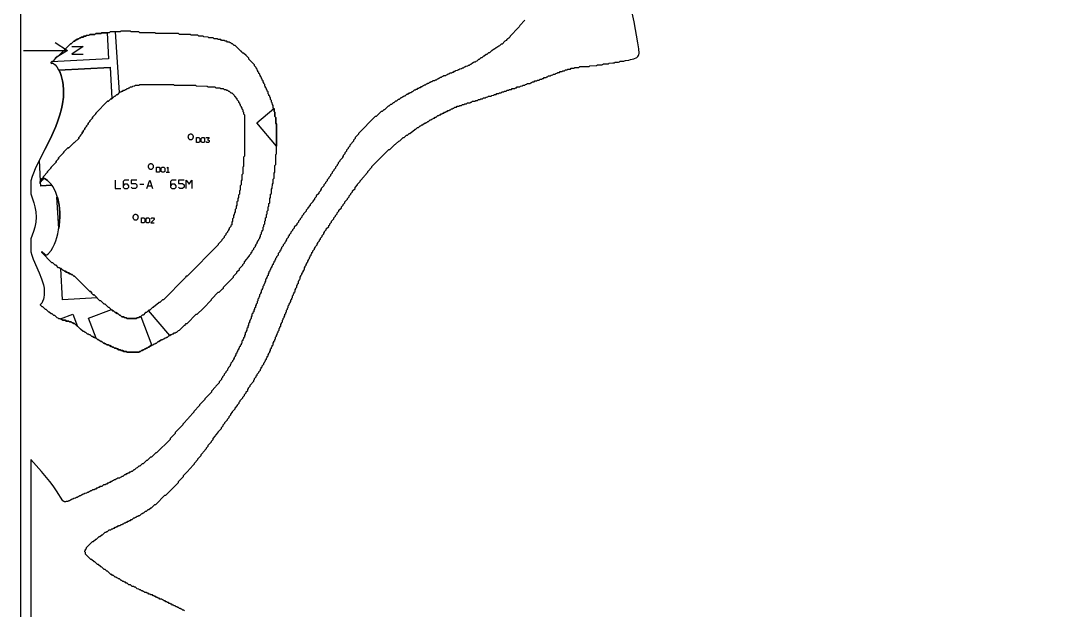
# Model space of a CAD drawing. Header units: millimetres. Extents: x 0 to 1219, y 0 to 1240.
# Drawn here: x 0 to 610, y 620 to 969 of the extents above; entities that cross this region are included whole.
import ezdxf

# ---------------------------------------------------------------- set-up
doc = ezdxf.new("R2010")
doc.units = ezdxf.units.MM
for name, color, linetype in [('CUT_DOWEL_3.2', 2, 'Continuous'), ('CUT_OUTER', 1, 'Continuous'), ('ENGRAVE_BLDG_BOX', 5, 'Continuous'), ('ENGRAVE_BLDG_FOOTPRINT', 8, 'Continuous'), ('ENGRAVE_NEXT', 3, 'Continuous'), ('ENGRAVE_NORTH', 2, 'Continuous'), ('ENGRAVE_SITE_BOUNDARY', 6, 'Continuous'), ('ENGRAVE_TEXT', 2, 'Continuous'), ('SHEET_EDGE', 7, 'Continuous')]:
    doc.layers.add(name, color=color, linetype=linetype)

msp = doc.modelspace()

# ---------------------------------------------------------------- linework, layer by layer
at = {"layer": 'CUT_DOWEL_3.2'}
for points in [[(100.69, 898.33), (100.9, 898.35), (101.11, 898.39), (101.31, 898.45), (101.49, 898.55), (101.67, 898.66), (101.83, 898.8), (101.96, 898.96), (102.08, 899.13), (102.17, 899.32), (102.24, 899.52), (102.28, 899.72), (102.29, 899.93), (102.28, 900.14), (102.24, 900.35), (102.17, 900.54), (102.08, 900.73), (101.96, 900.91), (101.83, 901.06), (101.67, 901.2), (101.49, 901.32), (101.31, 901.41), (101.11, 901.48), (100.9, 901.52), (100.69, 901.53), (100.49, 901.52), (100.28, 901.48), (100.08, 901.41), (99.89, 901.32), (99.72, 901.2), (99.56, 901.06), (99.42, 900.91), (99.31, 900.73), (99.22, 900.54), (99.15, 900.35), (99.11, 900.14), (99.09, 899.93), (99.11, 899.72), (99.15, 899.52), (99.22, 899.32), (99.31, 899.13), (99.42, 898.96), (99.56, 898.8), (99.72, 898.66), (99.89, 898.55), (100.08, 898.45), (100.28, 898.39), (100.49, 898.35), (100.69, 898.33)], [(77.1, 880.82), (77.31, 880.83), (77.51, 880.87), (77.71, 880.94), (77.9, 881.03), (78.07, 881.15), (78.23, 881.29), (78.37, 881.44), (78.48, 881.62), (78.58, 881.81), (78.64, 882), (78.68, 882.21), (78.7, 882.42), (78.68, 882.63), (78.64, 882.83), (78.58, 883.03), (78.48, 883.22), (78.37, 883.39), (78.23, 883.55), (78.07, 883.69), (77.9, 883.8), (77.71, 883.9), (77.51, 883.96), (77.31, 884), (77.1, 884.02), (76.89, 884), (76.68, 883.96), (76.49, 883.9), (76.3, 883.8), (76.12, 883.69), (75.97, 883.55), (75.83, 883.39), (75.71, 883.22), (75.62, 883.03), (75.55, 882.83), (75.51, 882.63), (75.5, 882.42), (75.51, 882.21), (75.55, 882), (75.62, 881.81), (75.71, 881.62), (75.83, 881.44), (75.97, 881.29), (76.12, 881.15), (76.3, 881.03), (76.49, 880.94), (76.68, 880.87), (76.89, 880.83), (77.1, 880.82)], [(68.1, 850.82), (68.31, 850.83), (68.51, 850.87), (68.71, 850.94), (68.9, 851.03), (69.07, 851.15), (69.23, 851.29), (69.37, 851.44), (69.48, 851.62), (69.58, 851.81), (69.64, 852), (69.68, 852.21), (69.7, 852.42), (69.68, 852.63), (69.64, 852.83), (69.58, 853.03), (69.48, 853.22), (69.37, 853.39), (69.23, 853.55), (69.07, 853.69), (68.9, 853.8), (68.71, 853.9), (68.51, 853.96), (68.31, 854), (68.1, 854.02), (67.89, 854), (67.68, 853.96), (67.49, 853.9), (67.3, 853.8), (67.12, 853.69), (66.97, 853.55), (66.83, 853.39), (66.71, 853.22), (66.62, 853.03), (66.55, 852.83), (66.51, 852.63), (66.5, 852.42), (66.51, 852.21), (66.55, 852), (66.62, 851.81), (66.71, 851.62), (66.83, 851.44), (66.97, 851.29), (67.12, 851.15), (67.3, 851.03), (67.49, 850.94), (67.68, 850.87), (67.89, 850.83), (68.1, 850.82)]]:
    msp.add_lwpolyline(points, close=True, dxfattribs=at)
at = {"layer": 'CUT_OUTER'}
msp.add_lwpolyline([(298.49, 969), (295.5, 965.83), (295.25, 965.5), (295.05, 965), (294.61, 964.5), (290, 959.79), (289.77, 959.5), (289.59, 959), (289, 958.37), (288.5, 957.9), (288, 957.72), (287.77, 957.5), (287.5, 956.96), (287, 956.74), (286.72, 956.5), (285, 954.86), (284.5, 954.71), (283.5, 953.82), (283, 953.69), (282, 952.8), (281.5, 952.67), (280.5, 951.78), (280, 951.66), (279, 950.77), (278.5, 950.66), (277.5, 949.75), (277, 949.65), (276, 948.74), (275.5, 948.64), (274.5, 947.73), (274, 947.64), (273, 946.72), (272.5, 946.63), (271.5, 945.72), (271, 945.63), (270, 944.72), (269.5, 944.63), (269, 944.2), (268.5, 944.12), (268, 943.68), (267.5, 943.61), (266.5, 942.7), (266, 942.62), (265.5, 942.18), (265, 942.11), (264.5, 941.69), (263.5, 941.59), (263, 941.15), (262.5, 941.1), (262, 940.65), (261.5, 940.6), (261, 940.16), (260, 940.08), (259.5, 939.63), (259, 939.58), (258.86, 939.5), (258.5, 939.14), (257.5, 939.07), (257, 938.62), (256.5, 938.57), (256, 938.12), (255.38, 938), (255, 937.62), (254, 937.56), (253.5, 937.1), (253, 937.07), (252.5, 936.6), (251.89, 936.5), (251.5, 936.11), (250.5, 936.05), (250, 935.59), (249.41, 935.5), (249, 935.09), (248.5, 935.06), (248, 934.59), (247.5, 934.56), (247, 934.09), (246.5, 934.05), (246, 933.59), (245.5, 933.55), (245, 933.09), (244, 933.04), (243.5, 932.57), (242.93, 932.5), (242.5, 932.07), (242, 932.05), (241.5, 931.57), (241, 931.54), (240.5, 931.07), (240, 931.04), (239.5, 930.57), (239, 930.54), (238.5, 930.06), (238, 930.04), (237.5, 929.56), (237, 929.54), (236.5, 929.06), (236, 929.04), (235.5, 928.56), (235, 928.54), (234.5, 928.06), (234, 928.04), (233.5, 927.55), (233, 927.53), (232, 926.56), (231.5, 926.54), (231, 926.05), (230.5, 926.03), (230, 925.55), (229.5, 925.53), (229, 925.05), (228.5, 925.03), (227.5, 924.05), (227, 924.03), (226.5, 923.55), (226, 923.53), (225.5, 923.04), (225, 923.03), (224, 922.04), (223.5, 922.03), (222.5, 921.04), (221.97, 921), (221, 920.04), (220.5, 920.03), (219.5, 919.04), (219, 919.02), (218, 918.04), (217.5, 918.02), (215.5, 916.04), (215, 916.02), (214, 915.04), (213.48, 915), (210.5, 912.04), (209.98, 912), (200, 902.02), (199.97, 901.5), (198, 899.52), (197.97, 899), (196.98, 898), (196.97, 897.5), (195.98, 896.5), (195.97, 896), (194.98, 895), (194.97, 894.5), (193.98, 893.5), (193.97, 893), (192.98, 892), (192.97, 891.5), (191.98, 890.5), (191.97, 890), (190.98, 889), (190.97, 888.5), (190.48, 888), (190.47, 887.5), (188.98, 886), (188.97, 885.5), (187.98, 884.5), (187.97, 884), (187.48, 883.5), (187.47, 883), (186.5, 882.03), (186.47, 881.5), (185.48, 880.5), (185.47, 880), (184.48, 879), (184.47, 878.5), (183.48, 877.5), (183.47, 877), (182.48, 876), (182.47, 875.5), (181.48, 874.5), (181.47, 874), (180.48, 873), (180.47, 872.5), (179.48, 871.5), (179.47, 871), (177.98, 869.5), (177.97, 869), (177.48, 868.5), (177.47, 868), (176.48, 867), (176.47, 866.5), (174.98, 865), (174.97, 864.5), (173.98, 863.5), (173.97, 863), (172.98, 862), (172.97, 861.5), (171.48, 860), (171.47, 859.5), (169.98, 858), (169.97, 857.5), (168.98, 856.5), (168.97, 856), (167.48, 854.5), (167.47, 854), (166.48, 853), (166.47, 852.5), (165.48, 851.5), (165.47, 851), (164.48, 850), (164.47, 849.5), (163.48, 848.5), (163.47, 848), (162, 846.52), (161.97, 846), (160.98, 845), (160.97, 844.5), (159.98, 843.5), (159.97, 843), (158.98, 842), (158.97, 841.5), (158.48, 841), (158.47, 840.5), (157.48, 839.5), (157.47, 839), (156.98, 838.5), (156.97, 838), (156.48, 837.5), (156.47, 837), (155.5, 836.03), (155.47, 835.5), (154.48, 834.5), (154.47, 834), (153.98, 833.5), (153.97, 833), (153.48, 832.5), (153.47, 832), (152.49, 831), (152.47, 830), (151.48, 829), (151.47, 828.5), (150.98, 828), (150.97, 827.5), (150.48, 827), (150.47, 826.5), (149.98, 826), (149.97, 825.5), (149.48, 825), (149.47, 824.5), (148.98, 824), (148.97, 823.5), (148.48, 823), (148.47, 822.5), (147.98, 822), (147.97, 821.5), (147.48, 821), (147.47, 820.5), (147, 820.03), (146.97, 819.5), (146.48, 819), (146.47, 818), (146, 817.53), (145.97, 817), (145.48, 816.5), (145.47, 816), (144.98, 815.5), (144.97, 814.5), (144.48, 814), (144.47, 813), (144, 812.53), (143.97, 812), (143.48, 811.5), (143.47, 810.5), (143, 810.03), (142.97, 809.5), (142.48, 809), (142.47, 808), (142, 807.53), (141.97, 807), (141.48, 806.5), (141.47, 805.5), (141, 805.03), (140.97, 804.5), (140.48, 804), (140.47, 803), (139.98, 802.5), (139.97, 801.5), (139.5, 801.04), (139.47, 800.5), (138.98, 800), (138.97, 799), (138.5, 798.53), (138.47, 798), (137.98, 797.5), (137.97, 796.5), (137.5, 796.03), (137.47, 795.5), (136.98, 795), (136.97, 794), (136.48, 793.5), (136.47, 792.5), (136, 792.04), (135.97, 791.5), (135.48, 791), (135.47, 790), (134.98, 789.5), (134.97, 788.5), (134.48, 788), (134.47, 787), (133.98, 786.5), (133.97, 785.5), (133.5, 785.04), (133.47, 784.5), (132.98, 784), (132.97, 783), (132.48, 782.5), (132.46, 781.5), (132, 781.04), (131.97, 780.5), (131.48, 780), (131.47, 779.5), (130.98, 779), (130.96, 778), (130.5, 777.54), (130.47, 777), (129.98, 776.5), (129.97, 776), (129.48, 775.5), (129.47, 775), (128.98, 774.5), (128.97, 774), (128.48, 773.5), (128.47, 773), (127.98, 772.5), (127.97, 772), (127.48, 771.5), (127.47, 771), (126.98, 770.5), (126.97, 770), (126.48, 769.5), (126.47, 769), (125.98, 768.5), (125.97, 768), (125.48, 767.5), (125.46, 767), (124.48, 766), (124.47, 765.5), (123.98, 765), (123.96, 764.5), (122.98, 763.5), (122.97, 763), (122.48, 762.5), (122.46, 762), (121.5, 761.03), (121.47, 760.5), (120.48, 759.5), (120.47, 759), (119.48, 758), (119.47, 757.5), (118.98, 757), (118.96, 756.5), (117.5, 755.03), (117.47, 754.5), (115.5, 752.53), (115.47, 752), (113, 749.53), (112.97, 749), (109, 745.02), (108.97, 744.5), (106, 741.52), (105.97, 741), (102.5, 737.52), (102.47, 737), (99.5, 734.02), (99.47, 733.5), (96, 730.03), (95.97, 729.5), (91.5, 725.03), (91.46, 724.5), (88.5, 721.53), (88.46, 721), (80.5, 713.05), (79.96, 713), (77.5, 710.55), (76.96, 710.5), (75, 708.55), (74.46, 708.5), (72.5, 706.56), (72, 706.53), (70.5, 705.06), (70, 705.04), (69, 704.06), (68.5, 704.04), (67.5, 703.06), (66.95, 703), (66, 702.06), (65.5, 702.04), (65, 701.56), (64.5, 701.54), (64, 701.06), (63.5, 701.04), (63, 700.55), (62.5, 700.53), (62, 700.05), (61.5, 700.03), (60.5, 699.06), (60, 699.04), (59.5, 698.56), (58.94, 698.5), (58.5, 698.06), (57.5, 698.03), (57, 697.55), (56.5, 697.53), (56, 697.05), (55.5, 697.04), (55, 696.56), (54.5, 696.54), (54, 696.06), (53.5, 696.04), (53, 695.56), (52.5, 695.54), (52, 695.06), (51.5, 695.04), (51, 694.56), (50.44, 694.5), (50, 694.06), (49, 694.03), (48, 693.07), (47, 693.04), (46.5, 692.56), (46, 692.54), (45.5, 692.06), (45, 692.04), (44.5, 691.57), (43.93, 691.5), (43.5, 691.07), (42.5, 691.04), (42, 690.57), (41.5, 690.54), (41, 690.07), (40.5, 690.05), (40, 689.58), (39.42, 689.5), (39, 689.08), (38, 689.04), (37.5, 688.58), (37, 688.55), (36.5, 688.09), (36, 688.06), (35.5, 687.59), (35, 687.56), (34.5, 687.1), (34, 687.07), (33.5, 686.61), (33, 686.58), (32.5, 686.14), (31.5, 686.07), (31, 685.64), (30.5, 685.59), (30, 685.17), (29.5, 685.12), (29, 684.72), (28.5, 684.65), (28.19, 684.5), (28, 684.31), (27, 684.21), (26.5, 684.04), (26, 684.02), (25.5, 684.17), (25, 684.68), (21.31, 690.5), (19.19, 693.5), (17.28, 696), (12.3, 702), (6, 709.02), (6, 6)], dxfattribs=at)
msp.add_lwpolyline([(6, 873.01), (6, 866.17), (7.77, 861.01), (8.47, 858.51), (8.97, 855.51), (9.12, 852.51), (8.93, 849.51), (8.37, 846.51), (7.63, 844.01), (6, 839.62), (6, 831.85), (6.57, 830.01), (7.5, 827.56), (11.04, 819.51), (12.43, 816.01), (13.48, 812.51), (13.87, 810.51), (14.05, 809.01), (14.05, 806.51), (13.84, 805.01), (13.59, 804.01), (13, 802.49), (12.5, 801.6), (12, 801.03), (11.5, 800.86), (11.49, 800.51), (12.5, 799.5), (13, 799.5), (14.5, 798), (15, 797.99), (16.5, 796.5), (17, 796.49), (18, 795.5), (18.5, 795.49), (19.5, 794.5), (20, 794.49), (21.5, 793), (22, 792.99), (22.5, 792.5), (23.5, 792.49), (23.98, 792.01), (24.5, 791.99), (25, 791.5), (26.5, 791.48), (27, 790.99), (28.5, 790.98), (29, 790.49), (30, 790.47), (30.5, 789.99), (31, 789.97), (31.5, 789.49), (32, 789.47), (34.98, 786.51), (35.5, 786.48), (37, 785), (37.5, 784.99), (38, 784.49), (38.5, 784.48), (39.48, 783.51), (40, 783.49), (40.5, 782.99), (41, 782.98), (42, 782), (42.5, 781.99), (43, 781.49), (43.5, 781.49), (44, 780.99), (44.5, 780.98), (45.5, 780), (46, 779.99), (46.5, 779.5), (47, 779.49), (47.5, 778.99), (48, 778.99), (49, 778), (49.5, 777.99), (49.98, 777.51), (50.5, 777.49), (51, 777), (52, 776.99), (52.48, 776.51), (53, 776.49), (53.5, 776), (54, 775.99), (54.5, 775.5), (55, 775.49), (55.5, 775), (56.5, 774.99), (56.98, 774.51), (57.5, 774.49), (58, 774), (59, 773.99), (59.5, 773.5), (60.5, 773.49), (61, 773), (62.5, 772.99), (63, 772.5), (70, 772.5), (70.5, 772.99), (71, 773), (71.5, 773.49), (72, 773.5), (72.5, 773.99), (73, 774), (73.5, 774.49), (74, 774.5), (74.5, 774.99), (75.02, 775.01), (75.5, 775.49), (76, 775.5), (77, 776.49), (77.5, 776.5), (78, 776.99), (78.5, 777), (79, 777.49), (79.5, 777.5), (80, 777.99), (80.5, 778), (81.5, 778.98), (82, 778.99), (82.5, 779.49), (83, 779.49), (83.5, 779.99), (84, 780), (84.5, 780.49), (85, 780.5), (85.5, 780.99), (86, 781), (86.5, 781.49), (87, 781.5), (88, 782.48), (88.5, 782.49), (89, 782.99), (89.5, 782.99), (90, 783.49), (90.5, 783.5), (91, 783.99), (91.5, 784), (92, 784.49), (92.5, 784.5), (93.5, 785.49), (94.02, 785.51), (97, 788.48), (97.5, 788.49), (97.53, 789.01), (98, 789.48), (98.52, 789.51), (104, 794.98), (104.52, 795.01), (108.02, 798.51), (113, 803.49), (113.03, 804.01), (117, 807.98), (117.52, 808.01), (119.5, 809.99), (120.02, 810.51), (120.03, 811.01), (126, 816.99), (126.03, 817.51), (128, 819.49), (128.03, 820.01), (129.52, 821.51), (129.53, 822.01), (131.5, 823.99), (131.53, 824.51), (132.52, 825.51), (132.53, 826.01), (134.02, 827.51), (134.03, 828.01), (135.52, 829.51), (135.53, 830.01), (136.52, 831.01), (136.53, 831.51), (137.02, 832.01), (137.03, 832.51), (138, 833.49), (138.03, 834.01), (139.02, 835.01), (139.03, 835.51), (139.52, 836.01), (139.53, 836.51), (140.02, 837.01), (140.03, 837.51), (140.52, 838.01), (140.53, 838.51), (141.02, 839.01), (141.03, 839.51), (141.52, 840.01), (141.52, 840.51), (142.01, 841.01), (142.03, 842.01), (142.51, 842.51), (142.53, 843.51), (143, 843.98), (143.03, 844.51), (143.51, 845.01), (143.53, 846.51), (144.01, 847.01), (144.03, 848.01), (144.51, 848.51), (144.53, 850.01), (145.01, 850.51), (145.03, 852.01), (145.51, 852.51), (145.53, 854.01), (146.01, 854.51), (146.03, 856.01), (146.51, 856.51), (146.53, 858.51), (147.01, 859.01), (147.03, 860.51), (147.51, 861.01), (147.53, 863.51), (148.01, 864.01), (148.03, 866.01), (148.51, 866.51), (148.53, 869.01), (149.01, 869.51), (149.03, 872.01), (149.51, 872.51), (149.53, 875.01), (150.01, 875.51), (150.03, 878.51), (150.51, 879.01), (150.53, 883.01), (151.01, 883.51), (151.03, 889.51), (151.51, 890.01), (151.51, 907.51), (151.03, 908.01), (151.01, 911.51), (150.53, 912.01), (150.51, 914.51), (150.03, 915.01), (150.01, 916.51), (149.53, 917.01), (149.51, 918.51), (149.03, 919.01), (149.01, 920.01), (148.53, 920.51), (148.51, 921.51), (148.03, 922.01), (148.01, 923.01), (147.52, 923.51), (147.52, 924.01), (147.03, 924.51), (147, 925.04), (146.53, 925.51), (146.51, 926.51), (146.03, 927.01), (146.02, 927.51), (145.53, 928.01), (145.52, 928.51), (145.03, 929.01), (145, 929.54), (144.53, 930.01), (144.52, 931.01), (144.03, 931.51), (144.02, 932.01), (143.53, 932.51), (143.52, 933.01), (143.03, 933.51), (143.02, 934.01), (142.53, 934.51), (142.52, 935.01), (142.03, 935.51), (142, 936.04), (141.53, 936.51), (141.52, 937.01), (141.03, 937.51), (141.02, 938.01), (140.53, 938.51), (140.52, 939.01), (140.03, 939.51), (140.02, 940.01), (139.53, 940.51), (139.52, 941.01), (138.53, 942.01), (138.5, 942.53), (135.03, 946.01), (135.02, 946.51), (133.5, 948.04), (132, 949.53), (131.5, 949.55), (131.04, 950.01), (131.02, 950.51), (130.5, 950.54), (127.02, 954.01), (126.5, 954.04), (125.5, 955.03), (125, 955.04), (124.53, 955.51), (124, 955.54), (123.5, 956.03), (122.5, 956.04), (122, 956.53), (121, 956.54), (120.5, 957.03), (119, 957.05), (118.5, 957.53), (117, 957.55), (116.5, 958.03), (114.5, 958.05), (114, 958.53), (111.5, 958.55), (111, 959.03), (108.5, 959.06), (108, 959.53), (105.5, 959.56), (105, 960.03), (101, 960.06), (100.5, 960.53), (94, 960.57), (93.5, 961.04), (80, 961.08), (79.5, 961.54), (70.5, 961.57), (70, 962.04), (65.5, 962.07), (65, 962.54), (59.5, 962.53), (59, 962.06), (53, 962.03), (52.5, 961.56), (48, 961.53), (47.5, 961.05), (44.5, 961.03), (44, 960.54), (41, 960.52), (40.5, 960.04), (39, 960.02), (38.5, 959.53), (37.5, 959.52), (37, 959.03), (36, 959.02), (35.5, 958.53), (34.98, 958.51), (34.5, 958.03), (34, 958.02), (33.5, 957.53), (33, 957.52), (32, 956.53), (31.49, 956.51), (30, 955.03), (29.49, 955.01), (22, 947.53), (21.49, 947.51), (21.48, 947.01), (20.5, 946.03), (20, 946.02), (19.98, 945.51), (19, 944.53), (18.5, 944.52), (17.99, 944.01), (18, 943.18), (18.5, 943.47), (19, 943.59), (19.5, 943.43), (20.5, 942.57), (21.5, 941.31), (22.5, 939.71), (23.34, 938.01), (24, 936.33), (24.5, 934.71), (24.9, 933.01), (25.22, 931.01), (25.46, 927.51), (25.44, 925.51), (25.32, 923.51), (24.8, 919.51), (24.19, 916.51), (23.27, 913.01), (22.14, 909.51), (20.82, 906.01), (19.31, 902.51), (17.65, 899.01), (11, 885.98), (8.61, 881.01), (7.56, 878.51), (6.84, 876.51), (6.12, 874.01), (6, 873.46), (6, 873.01)], close=True, dxfattribs=at)
at = {"layer": 'ENGRAVE_BLDG_BOX'}
for points in [[(52.13, 946.17), (18.27, 944.28), (18.5, 944.52), (19, 944.53), (19.98, 945.51), (20, 946.02), (20.5, 946.03), (21.48, 947.01), (21.49, 947.51), (22, 947.53), (29.49, 955.01), (30, 955.03), (31.49, 956.51), (32, 956.53), (33, 957.52), (33.5, 957.53), (34, 958.02), (34.5, 958.03), (34.98, 958.51), (35.5, 958.53), (36, 959.02), (37, 959.03), (37.5, 959.52), (38.5, 959.53), (39, 960.02), (40.5, 960.04), (41, 960.52), (44, 960.54), (44.5, 961.03), (47.5, 961.05), (48, 961.53), (51.28, 961.55), (52.13, 946.17)], [(11.14, 886.25), (17.65, 899.01), (19.31, 902.51), (20.82, 906.01), (22.14, 909.51), (23.27, 913.01), (24.19, 916.51), (24.8, 919.51), (25.32, 923.51), (25.44, 925.51), (25.46, 927.51), (25.22, 931.01), (24.9, 933.01), (24.5, 934.71), (24, 936.33), (23.34, 938.01), (22.57, 939.57), (53.07, 941.26), (54.1, 922.65), (54, 922.55), (53.47, 922.51), (52, 921.05), (51.5, 921.03), (44.5, 914.04), (44.47, 913.51), (42.5, 911.53), (42.47, 911.01), (40.98, 909.51), (40.97, 909.01), (40, 908.03), (39.97, 907.51), (38.98, 906.51), (38.97, 906.01), (37.98, 905.01), (37.97, 904.51), (36.98, 903.51), (36.97, 903.01), (36.48, 902.51), (36.47, 902.01), (35.48, 901.01), (35.47, 900.51), (34.48, 899.51), (34.47, 899.01), (32, 896.54), (31.48, 896.51), (28.5, 893.53), (27.98, 893.51), (25.5, 891.02), (25.48, 890.51), (22.49, 887.51), (22.48, 887.01), (20.99, 885.51), (20.98, 885.01), (18, 882.02), (17.99, 881.51), (15.99, 879.51), (15.99, 879.01), (13.5, 876.52), (13.49, 876.01), (12, 874.52), (11.99, 874.01), (11.83, 873.84), (11.14, 886.25)], [(139.85, 908.31), (149.84, 916.69), (150.01, 916.51), (150.03, 915.01), (150.51, 914.51), (150.53, 912.01), (151.01, 911.51), (151.03, 908.01), (151.51, 907.51), (151.51, 894.41), (139.85, 908.31)], [(11.99, 870.83), (11.86, 873.26), (12.1, 873.51), (12.21, 874.01), (13.33, 875.01), (13.5, 875.28), (14, 875.38), (14.5, 875.21), (16, 874.07), (17, 873.09), (18, 871.92), (18.52, 871.2), (11.99, 870.83)], [(21.51, 864.25), (21.78, 864.27), (22, 863.54), (22.46, 861.51), (22.78, 859.51), (23, 857.51), (23.13, 855.01), (23.14, 852.51), (23.03, 850.01), (22.8, 847.51), (22.54, 845.65), (21.51, 864.25)], [(24.88, 803.51), (23.85, 821.99), (24, 821.99), (25, 821), (25.5, 820.99), (26, 820.49), (26.5, 820.48), (27, 819.99), (27.5, 819.98), (28, 819.49), (28.5, 819.48), (29, 818.99), (29.5, 818.98), (30, 818.49), (30.5, 818.47), (31.5, 817.49), (32, 817.47), (40.97, 808.51), (41.5, 808.46), (41.95, 808.01), (41.98, 807.51), (42.97, 806.51), (43.5, 806.47), (45.33, 804.65), (24.88, 803.51)], [(30.93, 795.13), (33.72, 787.77), (32, 789.47), (31.5, 789.49), (31, 789.97), (30.5, 789.99), (30, 790.47), (29, 790.49), (28.5, 790.98), (27, 790.99), (26.5, 791.48), (25, 791.5), (24.5, 791.99), (23.98, 792.01), (23.63, 792.36), (30.93, 795.13)], [(40.18, 792.62), (53.73, 797.76), (54.5, 796.99), (55, 796.98), (56, 795.99), (56.5, 795.98), (57, 795.49), (57.5, 795.48), (58.48, 794.51), (59, 794.48), (60, 793.5), (61, 793.49), (61.5, 793), (62.5, 792.99), (63, 792.5), (68.5, 792.5), (69, 792.99), (70, 793), (70.5, 793.49), (71.02, 793.51), (71.13, 793.62), (77.59, 776.58), (77.5, 776.5), (77, 776.49), (76, 775.5), (75.5, 775.49), (75.02, 775.01), (74.5, 774.99), (74, 774.5), (73.5, 774.49), (73, 774), (72.5, 773.99), (72, 773.5), (71.5, 773.49), (71, 773), (70.5, 772.99), (70, 772.5), (63, 772.5), (62.5, 772.99), (61, 773), (60.5, 773.49), (59.5, 773.5), (59, 773.99), (58, 774), (57.5, 774.49), (56.98, 774.51), (56.5, 774.99), (55.5, 775), (55, 775.49), (54.5, 775.5), (54, 775.99), (53.5, 776), (53, 776.49), (52.48, 776.51), (52, 776.99), (51, 777), (50.5, 777.49), (49.98, 777.51), (49.5, 777.99), (49, 778), (48, 778.99), (47.5, 778.99), (47, 779.49), (46.5, 779.5), (46, 779.99), (45.5, 780), (44.64, 780.85), (40.18, 792.62)]]:
    msp.add_lwpolyline(points, close=True, dxfattribs=at)
at = {"layer": 'ENGRAVE_BLDG_FOOTPRINT'}
for points in [[(18.27, 944.28), (18.5, 944.52), (19, 944.53), (19.98, 945.51), (20, 946.02), (20.5, 946.03), (21.48, 947.01), (21.49, 947.51), (22, 947.53), (29.49, 955.01), (30, 955.03), (31.49, 956.51), (32, 956.53), (33, 957.52), (33.5, 957.53), (34, 958.02), (34.5, 958.03), (34.98, 958.51), (35.5, 958.53), (36, 959.02), (37, 959.03), (37.5, 959.52), (38.5, 959.53), (39, 960.02), (40.5, 960.04), (41, 960.52), (44, 960.54), (44.5, 961.03), (47.5, 961.05), (48, 961.53), (51.28, 961.55), (52.13, 946.17), (18.27, 944.28)], [(53.08, 941.04), (54.1, 922.65), (54, 922.55), (53.47, 922.51), (52, 921.05), (51.5, 921.03), (44.5, 914.04), (44.47, 913.51), (42.5, 911.53), (42.47, 911.01), (40.98, 909.51), (40.97, 909.01), (40, 908.03), (39.97, 907.51), (38.98, 906.51), (38.97, 906.01), (37.98, 905.01), (37.97, 904.51), (36.98, 903.51), (36.97, 903.01), (36.48, 902.51), (36.47, 902.01), (35.48, 901.01), (35.47, 900.51), (34.48, 899.51), (34.47, 899.01), (32, 896.54), (31.48, 896.51), (28.5, 893.53), (27.98, 893.51), (25.5, 891.02), (25.48, 890.51), (22.49, 887.51), (22.48, 887.01), (20.99, 885.51), (20.98, 885.01), (18, 882.02), (17.99, 881.51), (15.99, 879.51), (15.99, 879.01), (13.5, 876.52), (13.49, 876.01), (12, 874.52), (11.99, 874.01), (11.83, 873.84), (11.14, 886.25), (17.65, 899.01), (19.31, 902.51), (20.82, 906.01), (22.14, 909.51), (23.27, 913.01), (24.19, 916.51), (24.8, 919.51), (25.32, 923.51), (25.44, 925.51), (25.46, 927.51), (25.22, 931.01), (24.9, 933.01), (24.5, 934.71), (24, 936.33), (23.34, 938.01), (22.6, 939.5), (53.08, 941.04)], [(139.85, 908.31), (149.84, 916.69), (150.01, 916.51), (150.03, 915.01), (150.51, 914.51), (150.53, 912.01), (151.01, 911.51), (151.03, 908.01), (151.51, 907.51), (151.51, 894.41), (139.85, 908.31)], [(11.98, 871.06), (11.86, 873.26), (12.1, 873.51), (12.21, 874.01), (13.33, 875.01), (13.5, 875.28), (14, 875.38), (14.5, 875.21), (16, 874.07), (17, 873.09), (18, 871.92), (18.38, 871.38), (11.98, 871.06)], [(21.51, 864.25), (21.78, 864.27), (22, 863.54), (22.46, 861.51), (22.78, 859.51), (23, 857.51), (23.13, 855.01), (23.14, 852.51), (23.03, 850.01), (22.8, 847.51), (22.54, 845.65), (21.51, 864.25)], [(24.88, 803.51), (23.85, 821.99), (24, 821.99), (25, 821), (25.5, 820.99), (26, 820.49), (26.5, 820.48), (27, 819.99), (27.5, 819.98), (28, 819.49), (28.5, 819.48), (29, 818.99), (29.5, 818.98), (30, 818.49), (30.5, 818.47), (31.5, 817.49), (32, 817.47), (40.97, 808.51), (41.5, 808.46), (41.95, 808.01), (41.98, 807.51), (42.97, 806.51), (43.5, 806.47), (45.33, 804.65), (24.88, 803.51)], [(30.93, 795.13), (33.72, 787.77), (32, 789.47), (31.5, 789.49), (31, 789.97), (30.5, 789.99), (30, 790.47), (29, 790.49), (28.5, 790.98), (27, 790.99), (26.5, 791.48), (25, 791.5), (24.5, 791.99), (23.98, 792.01), (23.63, 792.36), (30.93, 795.13)], [(77.59, 776.58), (77.5, 776.5), (77, 776.49), (76, 775.5), (75.5, 775.49), (75.02, 775.01), (74.5, 774.99), (74, 774.5), (73.5, 774.49), (73, 774), (72.5, 773.99), (72, 773.5), (71.5, 773.49), (71, 773), (70.5, 772.99), (70, 772.5), (63, 772.5), (62.5, 772.99), (61, 773), (60.5, 773.49), (59.5, 773.5), (59, 773.99), (58, 774), (57.5, 774.49), (56.98, 774.51), (56.5, 774.99), (55.5, 775), (55, 775.49), (54.5, 775.5), (54, 775.99), (53.5, 776), (53, 776.49), (52.48, 776.51), (52, 776.99), (51, 777), (50.5, 777.49), (49.98, 777.51), (49.5, 777.99), (49, 778), (48, 778.99), (47.5, 778.99), (47, 779.49), (46.5, 779.5), (46, 779.99), (45.5, 780), (44.64, 780.85), (40.18, 792.62), (53.75, 797.74), (54.5, 796.99), (55, 796.98), (56, 795.99), (56.5, 795.98), (57, 795.49), (57.5, 795.48), (58.48, 794.51), (59, 794.48), (60, 793.5), (61, 793.49), (61.5, 793), (62.5, 792.99), (63, 792.5), (68.5, 792.5), (69, 792.99), (70, 793), (70.5, 793.49), (71.02, 793.51), (71.13, 793.62), (77.59, 776.58)]]:
    msp.add_lwpolyline(points, close=True, dxfattribs=at)
at = {"layer": 'ENGRAVE_NEXT'}
msp.add_lwpolyline([(97, 619.47), (96.5, 619.94), (95.94, 620), (95.5, 620.44), (95, 620.46), (94.5, 620.94), (94, 620.97), (93.5, 621.44), (93, 621.47), (92.5, 621.94), (92, 621.97), (91.5, 622.45), (91, 622.47), (90.5, 622.95), (90, 622.97), (89.5, 623.45), (89, 623.47), (88.5, 623.95), (88, 623.97), (87.5, 624.45), (87, 624.47), (86.5, 624.95), (86, 624.97), (85.5, 625.45), (85, 625.47), (84.5, 625.95), (84, 625.97), (83.5, 626.45), (82.5, 626.48), (82, 626.96), (81.45, 627), (81, 627.46), (80.5, 627.47), (80, 627.96), (79.5, 627.97), (79, 628.46), (78.5, 628.47), (78, 628.95), (77, 628.98), (76.5, 629.46), (76, 629.48), (75.5, 629.96), (74.95, 630), (74.5, 630.46), (73.5, 630.48), (73, 630.96), (72.5, 630.98), (72, 631.46), (71.5, 631.48), (71, 631.96), (70.46, 632), (70, 632.46), (69, 632.48), (68, 633.46), (67.5, 633.48), (67, 633.96), (66, 633.98), (65, 634.96), (64, 634.98), (63, 635.96), (62.5, 635.98), (62, 636.46), (61.5, 636.48), (61, 636.96), (60.5, 636.98), (60, 637.47), (59.5, 637.48), (58.5, 638.46), (58, 638.48), (57.5, 638.96), (57, 638.98), (56.5, 639.47), (56, 639.48), (55, 640.46), (54.5, 640.48), (54, 640.97), (53.5, 640.98), (51.5, 642.96), (51, 642.98), (50, 643.96), (49.5, 643.98), (48, 645.46), (47.47, 645.5), (46, 646.96), (45.47, 647), (44, 648.46), (43.47, 648.5), (42, 649.97), (41.5, 649.98), (38.5, 652.98), (38.48, 654), (38, 654.48), (37.99, 655), (38.48, 655.5), (38.49, 656), (38.98, 656.5), (39, 657.02), (42.48, 660.5), (43, 660.54), (44.47, 662), (45, 662.04), (46.5, 663.52), (47, 663.54), (48, 664.53), (48.5, 664.54), (50, 666.02), (50.5, 666.04), (51, 666.53), (51.5, 666.54), (52.5, 667.52), (53.5, 667.54), (53.96, 668), (54.5, 668.04), (55, 668.53), (55.5, 668.54), (56, 669.03), (56.5, 669.04), (57, 669.53), (57.5, 669.54), (58, 670.02), (59, 670.05), (59.5, 670.53), (60, 670.55), (60.5, 671.03), (61, 671.05), (61.5, 671.53), (62, 671.55), (62.5, 672.03), (63, 672.05), (63.5, 672.53), (64, 672.55), (64.5, 673.03), (65, 673.05), (65.5, 673.53), (66, 673.55), (67, 674.53), (67.5, 674.54), (68, 675.03), (68.5, 675.05), (69, 675.53), (69.5, 675.55), (70, 676.03), (70.5, 676.05), (71.5, 677.03), (72, 677.05), (72.5, 677.53), (73, 677.55), (73.96, 678.5), (74.5, 678.55), (75.5, 679.53), (76, 679.55), (77, 680.53), (77.5, 680.55), (79.5, 682.53), (80, 682.55), (85.47, 688), (86, 688.05), (93.46, 695.5), (93.5, 696.03), (96.46, 699), (96.5, 699.53), (99.46, 702.5), (99.5, 703.03), (102.96, 706.5), (102.98, 707), (104.96, 709), (105, 709.53), (106.96, 711.5), (106.98, 712), (107.97, 713), (107.98, 713.5), (109.96, 715.5), (109.98, 716), (110.97, 717), (111, 717.53), (112.96, 719.5), (112.98, 720), (113.97, 721), (113.98, 721.5), (115.47, 723), (115.5, 723.53), (116.97, 725), (117, 725.53), (118.97, 727.5), (118.98, 728), (119.97, 729), (119.98, 729.5), (120.97, 730.5), (120.98, 731), (122.47, 732.5), (122.48, 733), (123.47, 734), (123.48, 734.5), (124.47, 735.5), (124.48, 736), (125.47, 737), (125.48, 737.5), (126.97, 739), (127, 739.53), (128.47, 741), (128.48, 741.5), (129.47, 742.5), (129.48, 743), (129.97, 743.5), (129.98, 744), (131.47, 745.5), (131.48, 746), (132.47, 747), (132.48, 747.5), (133.47, 748.5), (133.5, 749.03), (134.47, 750), (134.48, 750.5), (134.97, 751), (134.98, 751.5), (135.97, 752.5), (135.98, 753), (136.97, 754), (137, 754.53), (137.97, 755.5), (137.98, 756), (138.47, 756.5), (138.48, 757), (139.47, 758), (139.48, 758.5), (139.97, 759), (139.98, 759.5), (140.97, 760.5), (141, 761.03), (141.97, 762), (141.98, 762.5), (142.47, 763), (142.48, 763.5), (142.97, 764), (142.98, 764.5), (143.97, 765.5), (143.98, 766), (144.47, 766.5), (144.48, 767), (144.97, 767.5), (144.98, 768), (145.47, 768.5), (145.48, 769), (145.97, 769.5), (145.98, 770), (146.47, 770.5), (146.48, 771), (146.97, 771.5), (146.98, 772), (147.47, 772.5), (147.5, 773.04), (147.97, 773.5), (147.98, 774.5), (148.47, 775), (148.48, 775.5), (148.97, 776), (149, 776.53), (149.47, 777), (149.48, 778), (149.97, 778.5), (149.98, 779), (150.47, 779.5), (150.5, 780.03), (150.97, 780.5), (150.98, 781.5), (151.47, 782), (151.5, 782.53), (151.97, 783), (151.98, 784), (152.47, 784.5), (152.5, 785.03), (152.97, 785.5), (152.98, 786.5), (153.47, 787), (153.5, 787.53), (153.97, 788), (153.98, 789), (154.47, 789.5), (154.5, 790.03), (154.97, 790.5), (154.98, 791.5), (155.47, 792), (155.48, 792.5), (155.97, 793), (156, 793.53), (156.47, 794), (156.48, 795), (156.97, 795.5), (157, 796.03), (157.47, 796.5), (157.48, 797.5), (157.97, 798), (158, 798.53), (158.47, 799), (158.48, 800), (158.97, 800.5), (158.98, 801), (159.47, 801.5), (159.5, 802.03), (159.97, 802.5), (159.98, 803.5), (160.47, 804), (160.5, 804.53), (160.97, 805), (160.98, 806), (161.47, 806.5), (161.48, 807), (161.97, 807.5), (162, 808.03), (162.47, 808.5), (162.48, 809.5), (162.97, 810), (163, 810.53), (163.47, 811), (163.48, 812), (163.97, 812.5), (164, 813.03), (164.47, 813.5), (164.48, 814.5), (164.97, 815), (165, 815.53), (165.47, 816), (165.49, 817), (165.97, 817.5), (165.98, 818), (166.47, 818.5), (166.48, 819), (166.97, 819.5), (166.98, 820), (167.47, 820.5), (167.5, 821.03), (167.97, 821.5), (167.99, 822.5), (168.47, 823), (168.5, 823.53), (168.97, 824), (168.98, 824.5), (169.47, 825), (169.48, 825.5), (169.97, 826), (169.98, 826.5), (170.47, 827), (170.48, 827.5), (170.97, 828), (170.98, 828.5), (171.47, 829), (171.48, 829.5), (171.97, 830), (171.98, 830.5), (172.47, 831), (172.48, 831.5), (172.98, 832), (172.98, 832.5), (173.97, 833.5), (173.98, 834), (174.47, 834.5), (174.48, 835), (175.47, 836), (175.48, 836.5), (175.97, 837), (175.98, 837.5), (176.97, 838.5), (176.98, 839), (177.47, 839.5), (177.48, 840), (178.47, 841), (178.5, 841.53), (179.47, 842.5), (179.48, 843), (179.98, 843.5), (179.99, 844), (180.97, 845), (180.98, 845.5), (182.47, 847), (182.48, 847.5), (182.97, 848), (182.98, 848.5), (183.97, 849.5), (183.98, 850), (185.47, 851.5), (185.48, 852), (186.47, 853), (186.48, 853.5), (187.47, 854.5), (187.48, 855), (188.47, 856), (188.48, 856.5), (189.97, 858), (189.98, 858.5), (190.97, 859.5), (190.98, 860), (191.97, 861), (191.98, 861.5), (193.47, 863), (193.48, 863.5), (194.47, 864.5), (194.48, 865), (195.47, 866), (195.48, 866.5), (196.47, 867.5), (196.48, 868), (197.97, 869.5), (197.98, 870), (199.47, 871.5), (199.48, 872), (200.97, 873.5), (201, 874.02), (203.47, 876.5), (203.48, 877), (205.47, 879), (205.5, 879.52), (207.97, 882), (208, 882.52), (217.98, 892.5), (218.5, 892.54), (221.48, 895.5), (222, 895.54), (223.98, 897.5), (224.5, 897.54), (226.5, 899.52), (227, 899.54), (228.5, 901.02), (229, 901.03), (230, 902.02), (230.5, 902.04), (231.5, 903.02), (232, 903.04), (233.48, 904.5), (234, 904.53), (235, 905.52), (235.5, 905.53), (236.5, 906.52), (237, 906.53), (237.5, 907.02), (238, 907.04), (239, 908.02), (239.5, 908.03), (240, 908.52), (240.5, 908.53), (241, 909.02), (241.5, 909.04), (242.5, 910.02), (243, 910.03), (243.5, 910.52), (244, 910.53), (244.5, 911.02), (245, 911.03), (245.5, 911.52), (246, 911.54), (247, 912.52), (247.5, 912.53), (248, 913.02), (248.5, 913.03), (249, 913.52), (249.5, 913.53), (250, 914.02), (250.5, 914.03), (251, 914.52), (251.5, 914.53), (252, 915.02), (252.5, 915.03), (253, 915.52), (253.5, 915.53), (254, 916.02), (254.5, 916.03), (255, 916.52), (255.5, 916.53), (256, 917.02), (256.5, 917.03), (257, 917.52), (258, 917.53), (258.5, 918.02), (259.5, 918.03), (260, 918.52), (261, 918.54), (261.5, 919.02), (262.5, 919.04), (263, 919.52), (264, 919.54), (264.5, 920.02), (266, 920.04), (266.46, 920.5), (267, 920.53), (267.5, 921.02), (269, 921.04), (269.5, 921.52), (270.5, 921.54), (271, 922.02), (272, 922.04), (272.5, 922.52), (273.5, 922.54), (274, 923.02), (275, 923.04), (275.5, 923.52), (276.5, 923.54), (277, 924.02), (278.5, 924.04), (279, 924.52), (280, 924.54), (280.5, 925.02), (281.5, 925.04), (282, 925.52), (283, 925.54), (283.5, 926.02), (284.5, 926.04), (285, 926.52), (286, 926.54), (286.5, 927.03), (287.5, 927.05), (288, 927.53), (289, 927.55), (289.5, 928.03), (290.5, 928.05), (291, 928.53), (292.5, 928.55), (292.95, 929), (293.5, 929.05), (294, 929.53), (295.5, 929.55), (296, 930.03), (297, 930.05), (297.5, 930.53), (298.5, 930.55), (298.95, 931), (299.5, 931.05), (300, 931.53), (301.5, 931.56), (301.94, 932), (302.5, 932.05), (303, 932.53), (304, 932.56), (304.5, 933.03), (305.5, 933.06), (306, 933.53), (307, 933.56), (307.5, 934.03), (308.5, 934.06), (308.94, 934.5), (309.5, 934.56), (310, 935.03), (311, 935.06), (311.44, 935.5), (312, 935.56), (312.5, 936.03), (313.5, 936.06), (314, 936.54), (315, 936.57), (315.5, 937.04), (316.5, 937.07), (316.93, 937.5), (317.5, 937.56), (318, 938.04), (319, 938.07), (319.5, 938.54), (320.5, 938.57), (321, 939.04), (322, 939.07), (322.5, 939.54), (323.5, 939.57), (324, 940.04), (325.5, 940.08), (326, 940.54), (327.5, 940.58), (328, 941.04), (330.5, 941.09), (331, 941.55), (336, 941.59), (336.5, 941.63), (337, 942.06), (341, 942.16), (341.5, 942.58), (344, 942.63), (344.5, 942.68), (345, 943.09), (348, 943.21), (348.5, 943.61), (350.5, 943.66), (351.5, 943.77), (351.74, 944), (352, 944.13), (354, 944.23), (354.5, 944.32), (355, 944.66), (357, 944.79), (357.5, 944.92), (358, 945.22), (360, 945.41), (361, 945.82), (363, 946.19), (364.79, 947), (365.42, 947.5), (365.76, 948), (365.95, 948.5), (366.09, 949.5), (365.95, 952), (365.44, 955.5), (363.13, 968), (360.27, 981.5)], dxfattribs=at)
msp.add_lwpolyline([(11.99, 874.01), (12, 874.52), (13.49, 876.01), (13.5, 876.52), (15.99, 879.01), (15.99, 879.51), (17.99, 881.51), (18, 882.02), (20.98, 885.01), (20.99, 885.51), (22.48, 887.01), (22.49, 887.51), (25.48, 890.51), (25.5, 891.02), (27.98, 893.51), (28.5, 893.53), (31.48, 896.51), (32, 896.54), (34.47, 899.01), (34.48, 899.51), (35.47, 900.51), (35.48, 901.01), (36.47, 902.01), (36.48, 902.51), (36.97, 903.01), (36.98, 903.51), (37.97, 904.51), (37.98, 905.01), (38.97, 906.01), (38.98, 906.51), (39.97, 907.51), (40, 908.03), (40.97, 909.01), (40.98, 909.51), (42.47, 911.01), (42.5, 911.53), (44.47, 913.51), (44.5, 914.04), (51.5, 921.03), (52, 921.05), (53.47, 922.51), (54, 922.55), (55.5, 924.03), (56, 924.05), (57, 925.04), (57.5, 925.05), (59, 926.53), (59.5, 926.55), (60, 927.03), (60.5, 927.05), (61, 927.53), (61.5, 927.55), (62, 928.03), (62.5, 928.05), (63, 928.53), (63.5, 928.55), (64, 929.03), (64.5, 929.05), (65, 929.53), (66, 929.55), (66.5, 930.03), (67.5, 930.05), (68, 930.53), (70, 930.55), (70.5, 931.03), (90.5, 931.03), (91, 930.56), (103.5, 930.53), (104, 930.06), (110.5, 930.03), (111, 929.55), (115, 929.53), (115.5, 929.05), (118, 929.03), (118.5, 928.54), (120, 928.52), (120.5, 928.04), (121.5, 928.02), (122, 927.53), (122.52, 927.51), (123, 927.03), (123.5, 927.02), (124.5, 926.03), (125.02, 926.01), (126.5, 924.53), (126.53, 924.01), (128, 922.53), (128.03, 922.01), (129.01, 921.01), (129.02, 920.51), (129.51, 920.01), (129.52, 919.51), (130.01, 919.01), (130.02, 918.51), (130.51, 918.01), (130.52, 917.51), (131.01, 917.01), (131.02, 916.51), (131.51, 916.01), (131.52, 915.01), (132.01, 914.51), (132.02, 913.51), (132.51, 913.01), (132.51, 888.51), (132.03, 888.01), (132.01, 882.51), (131.53, 882.01), (131.51, 878.01), (131.03, 877.51), (131.01, 874.51), (130.53, 874.01), (130.51, 871.51), (130.03, 871.01), (130.01, 868.51), (129.53, 868.01), (129.51, 866.01), (129.03, 865.51), (129.02, 864.01), (128.53, 863.51), (128.52, 862.01), (128.03, 861.51), (128.01, 859.51), (127.53, 859.01), (127.51, 857.51), (127.03, 857.01), (127.01, 855.51), (126.53, 855.01), (126.52, 854.01), (126.03, 853.51), (126.01, 852.01), (125.53, 851.51), (125.51, 850.01), (125.03, 849.51), (125.01, 848.01), (124.52, 847.51), (124.51, 847.01), (123.53, 846.01), (123.52, 845.51), (123.03, 845.01), (123.02, 844.51), (122.52, 844.01), (122.52, 843.51), (121.53, 842.51), (121.5, 841.99), (120.53, 841.01), (120.52, 840.51), (119.03, 839.01), (119, 838.49), (117.03, 836.51), (117, 835.99), (98.53, 817.51), (98, 817.46), (97.55, 817.01), (97.5, 816.48), (84.52, 803.51), (84, 803.48), (82.52, 802.01), (82, 801.98), (80.5, 800.49), (80, 800.48), (78.5, 798.99), (78, 798.98), (76.5, 797.49), (76, 797.48), (74.5, 795.99), (74, 795.98), (72.52, 794.51), (72, 794.49), (71.02, 793.51), (70.5, 793.49), (70, 793), (69, 792.99), (68.5, 792.5), (63, 792.5), (62.5, 792.99), (61.5, 793), (61, 793.49), (60, 793.5), (59, 794.48), (58.48, 794.51), (57.5, 795.48), (57, 795.49), (56.5, 795.98), (56, 795.99), (55, 796.98), (54.5, 796.99), (52.5, 798.98), (51.98, 799.01), (50, 800.98), (49.48, 801.01), (47.5, 802.98), (46.98, 803.01), (43.5, 806.47), (42.97, 806.51), (41.98, 807.51), (41.95, 808.01), (41.5, 808.46), (40.97, 808.51), (32, 817.47), (31.5, 817.49), (30.5, 818.47), (30, 818.49), (29.5, 818.98), (29, 818.99), (28.5, 819.48), (28, 819.49), (27.5, 819.98), (27, 819.99), (26.5, 820.48), (26, 820.49), (25.5, 820.99), (25, 821), (24, 821.99), (23.5, 822), (23, 822.49), (22.5, 822.5), (21, 823.99), (20.49, 824.01), (19, 825.49), (18.49, 825.51), (12.49, 831.51), (12.5, 832.1), (14.5, 830.28), (15, 830.05), (15.5, 830.11), (16.5, 830.94), (18, 832.82), (19, 834.44), (20, 836.44), (20.82, 838.51), (21.46, 840.51), (22, 842.66), (22.45, 845.01), (22.8, 847.51), (23.03, 850.01), (23.14, 852.51), (23.13, 855.01), (23, 857.51), (22.78, 859.51), (22.46, 861.51), (22, 863.54), (21.5, 865.23), (20.84, 867.01), (20, 868.81), (19, 870.52), (18, 871.92), (17, 873.09), (16, 874.07), (14.5, 875.21), (14, 875.38), (13.5, 875.28), (13.33, 875.01), (12.21, 874.01), (12.1, 873.51), (11.62, 873.01), (11.5, 872.43), (11.5, 873.51), (11.99, 874.01)], close=True, dxfattribs=at)
at = {"layer": 'ENGRAVE_NORTH'}
for points in [[(1.73, 951.13), (27.73, 951.13)], [(20.45, 955.81), (27.73, 951.13), (20.45, 946.45)], [(30.33, 953.39), (37.09, 953.39), (30.33, 948.88), (37.09, 948.88)]]:
    msp.add_lwpolyline(points, dxfattribs=at)
at = {"layer": 'ENGRAVE_SITE_BOUNDARY'}
for points in [[(58.61, 926.14), (56.15, 962.05)], [(88.38, 782.49), (75.66, 797.15)]]:
    msp.add_lwpolyline(points, dxfattribs=at)
at = {"layer": 'ENGRAVE_TEXT'}
for points in [[(104.09, 896.53), (104.09, 899.53), (105.59, 899.53), (106.09, 899.03), (106.09, 897.03), (105.59, 896.53), (104.09, 896.53)], [(106.89, 897.03), (106.89, 899.03), (107.39, 899.53), (108.39, 899.53), (108.89, 899.03), (108.89, 897.03), (108.39, 896.53), (107.39, 896.53), (106.89, 897.03)], [(109.69, 899.53), (111.69, 899.53), (110.69, 898.28), (111.69, 897.78), (111.69, 897.03), (111.19, 896.53), (110.19, 896.53), (109.69, 897.03)], [(80.5, 879.02), (80.5, 882.02), (82, 882.02), (82.5, 881.52), (82.5, 879.52), (82, 879.02), (80.5, 879.02)], [(83.3, 879.52), (83.3, 881.52), (83.8, 882.02), (84.8, 882.02), (85.3, 881.52), (85.3, 879.52), (84.8, 879.02), (83.8, 879.02), (83.3, 879.52)], [(86.1, 879.02), (88.1, 879.02)], [(86.6, 881.52), (87.1, 882.02), (87.1, 879.02)], [(56.08, 874.39), (56.08, 869.39), (59.42, 869.39)], [(64.08, 874.39), (61.58, 874.39), (60.75, 873.56), (60.75, 870.23), (61.58, 869.39), (63.25, 869.39), (64.08, 870.23), (64.08, 871.06), (63.25, 871.89), (61.58, 871.89), (60.75, 871.06)], [(68.75, 874.39), (65.42, 874.39), (65.42, 872.31), (67.92, 872.31), (68.75, 871.48), (68.75, 870.23), (67.92, 869.39), (66.25, 869.39), (65.42, 870.23)], [(70.5, 871.89), (73, 871.89)], [(74.75, 869.39), (76.42, 874.39), (78.08, 869.39)], [(92.08, 874.39), (89.58, 874.39), (88.75, 873.56), (88.75, 870.23), (89.58, 869.39), (91.25, 869.39), (92.08, 870.23), (92.08, 871.06), (91.25, 871.89), (89.58, 871.89), (88.75, 871.06)], [(96.75, 874.39), (93.42, 874.39), (93.42, 872.31), (95.92, 872.31), (96.75, 871.48), (96.75, 870.23), (95.92, 869.39), (94.25, 869.39), (93.42, 870.23)], [(98.08, 869.39), (98.08, 874.39), (99.75, 871.89), (101.42, 874.39), (101.42, 869.39)], [(75.33, 871.06), (77.5, 871.06)], [(71.5, 849.02), (71.5, 852.02), (73, 852.02), (73.5, 851.52), (73.5, 849.52), (73, 849.02), (71.5, 849.02)], [(74.3, 849.52), (74.3, 851.52), (74.8, 852.02), (75.8, 852.02), (76.3, 851.52), (76.3, 849.52), (75.8, 849.02), (74.8, 849.02), (74.3, 849.52)], [(77.1, 851.52), (77.6, 852.02), (78.6, 852.02), (79.1, 851.52), (79.1, 851.02), (77.1, 849.02), (79.1, 849.02)]]:
    msp.add_lwpolyline(points, dxfattribs=at)
at = {"layer": 'SHEET_EDGE'}
msp.add_lwpolyline([(0, 0), (1219.2, 0), (1219.2, 1219.2), (0, 1219.2)], close=True, dxfattribs=at)

doc.saveas('drawing.dxf')
